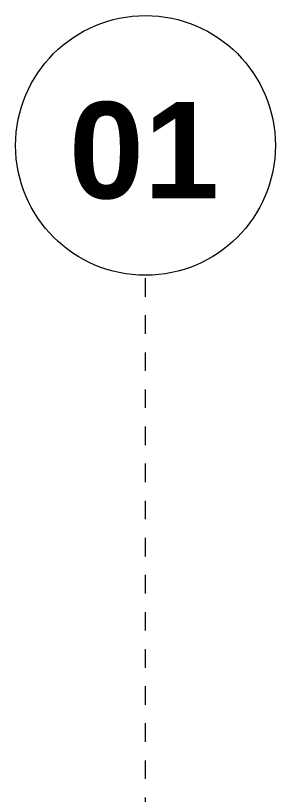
# Model space of a CAD drawing. Header units: metres. Extents: x -5 to 264, y -2 to 18.
# Drawn here: x -0.7 to 0.7, y 14.217 to 18.415 of the extents above; entities that cross this region are included whole.
import ezdxf

# ---------------------------------------------------------------- set-up
doc = ezdxf.new("R2010")
doc.units = ezdxf.units.M
doc.linetypes.add('Grid Line', pattern=[0.022225, 0.0127, -0.003175, 0.003175, -0.003175])
doc.layers.add('S-GRID-3', color=9, linetype='Grid Line', lineweight=5, true_color=0x808080)
doc.layers.add('S-GRID-IDEN', color=7, linetype='Continuous', lineweight=5)
doc.layers.add('S-GRID-IDEN-2', color=7, linetype='Continuous', lineweight=18)
doc.styles.add('Arial_B', font='arialbd.ttf', dxfattribs={"height": 0.52})

# ---------------------------------------------------------------- blocks, each defined once
blk = doc.blocks.new('Eixo - CABEÇA DE EIXO - PRETO-498843-CORTE A_A')
at = {"layer": 'S-GRID-IDEN-2'}
blk.add_circle((0, 17.7155), 0.7, dxfattribs=at)

msp = doc.modelspace()

# ---------------------------------------------------------------- linework, layer by layer
at = {"layer": 'S-GRID-3'}
msp.add_line((0, 0.1), (0, 17.0155), dxfattribs=at)

# ---------------------------------------------------------------- block references
at = {"layer": 'S-GRID-IDEN-2'}
msp.add_blockref('Eixo - CABEÇA DE EIXO - PRETO-498843-CORTE A_A', (0, 0), dxfattribs=at)

# ---------------------------------------------------------------- texts
at = {"layer": 'S-GRID-IDEN', "insert": (-0.4121, 17.9497), "char_height": 0.52, "width": 0.994092, "attachment_point": 1, "style": 'Arial_B'}
msp.add_mtext('01', dxfattribs=at)

doc.saveas('drawing.dxf')
